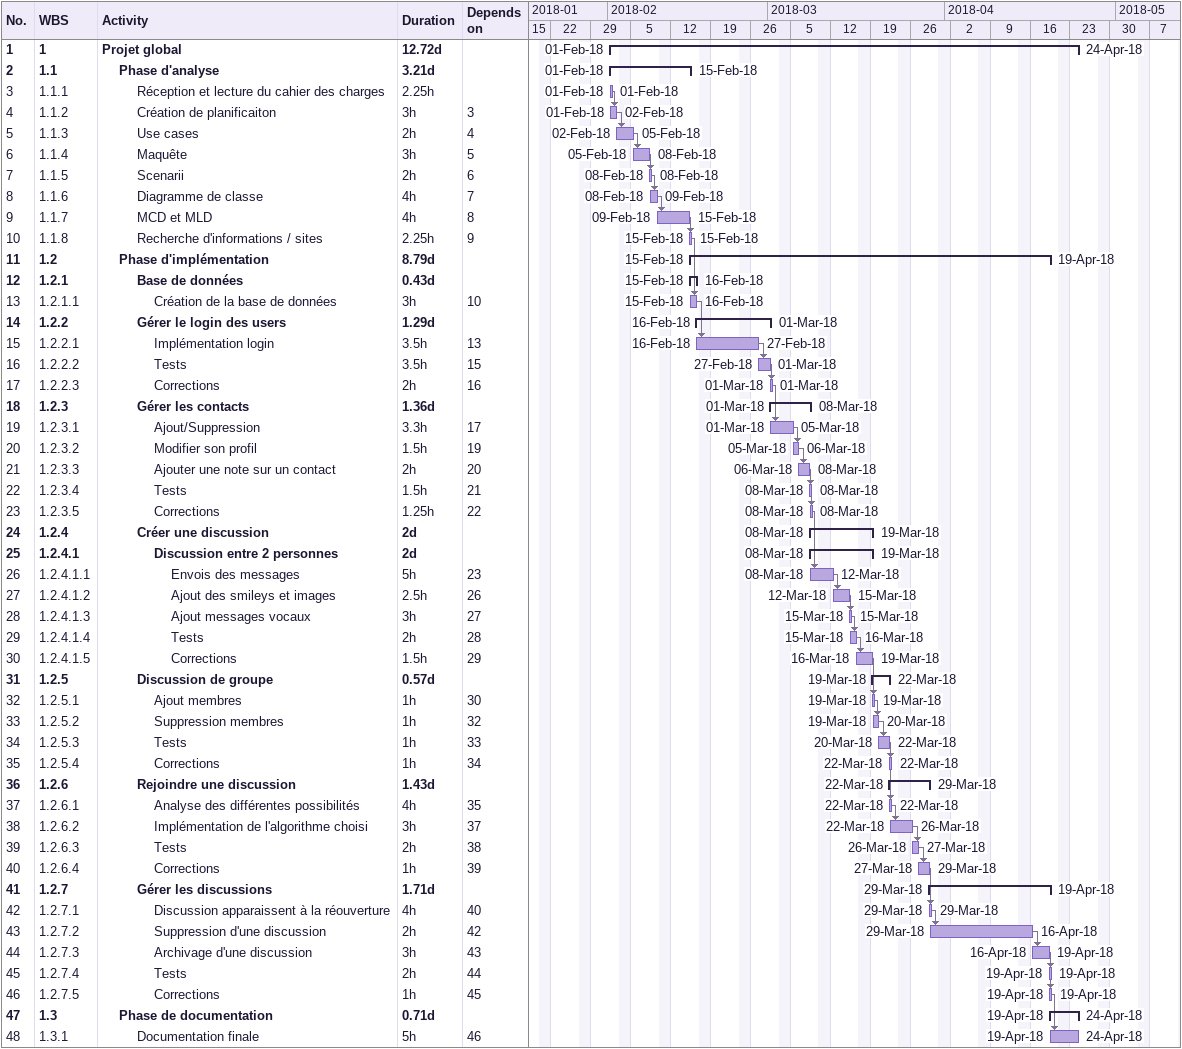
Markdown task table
| ID | WBS | Task | Duration | Start | Finish | Predecessors |
|---|---|---|---|---|---|---|
| 1 | 1 | **Projet global** | 12.72d | 2018-02-01 | 2018-04-24 |  |
| 2 | 1.1 | **Phase d'analyse** | 3.21d | 2018-02-01 | 2018-02-15 |  |
| 3 | 1.1.1 | Réception et lecture du cahier des charges | 2.25h | 2018-02-01 | 2018-02-01 |  |
| 4 | 1.1.2 | Création de planificaiton | 3h | 2018-02-01 | 2018-02-02 | 3 |
| 5 | 1.1.3 | Use cases | 2h | 2018-02-02 | 2018-02-05 | 4 |
| 6 | 1.1.4 | Maquête | 3h | 2018-02-05 | 2018-02-08 | 5 |
| 7 | 1.1.5 | Scenarii | 2h | 2018-02-08 | 2018-02-08 | 6 |
| 8 | 1.1.6 | Diagramme de classe | 4h | 2018-02-08 | 2018-02-09 | 7 |
| 9 | 1.1.7 | MCD et MLD | 4h | 2018-02-09 | 2018-02-15 | 8 |
| 10 | 1.1.8 | Recherche d'informations / sites | 2.25h | 2018-02-15 | 2018-02-15 | 9 |
| 11 | 1.2 | **Phase d'implémentation** | 8.79d | 2018-02-15 | 2018-04-19 |  |
| 12 | 1.2.1 | **Base de données** | 0.43d | 2018-02-15 | 2018-02-16 |  |
| 13 | 1.2.1.1 | Création de la base de données | 3h | 2018-02-15 | 2018-02-16 | 10 |
| 14 | 1.2.2 | **Gérer le login des users** | 1.29d | 2018-02-16 | 2018-03-01 |  |
| 15 | 1.2.2.1 | Implémentation login | 3.5h | 2018-02-16 | 2018-02-27 | 13 |
| 16 | 1.2.2.2 | Tests | 3.5h | 2018-02-27 | 2018-03-01 | 15 |
| 17 | 1.2.2.3 | Corrections | 2h | 2018-03-01 | 2018-03-01 | 16 |
| 18 | 1.2.3 | **Gérer les contacts** | 1.36d | 2018-03-01 | 2018-03-08 |  |
| 19 | 1.2.3.1 | Ajout/Suppression | 3.3h | 2018-03-01 | 2018-03-05 | 17 |
| 20 | 1.2.3.2 | Modifier son profil | 1.5h | 2018-03-05 | 2018-03-06 | 19 |
| 21 | 1.2.3.3 | Ajouter une note sur un contact | 2h | 2018-03-06 | 2018-03-08 | 20 |
| 22 | 1.2.3.4 | Tests | 1.5h | 2018-03-08 | 2018-03-08 | 21 |
| 23 | 1.2.3.5 | Corrections | 1.25h | 2018-03-08 | 2018-03-08 | 22 |
| 24 | 1.2.4 | **Créer une discussion** | 2d | 2018-03-08 | 2018-03-19 |  |
| 25 | 1.2.4.1 | **Discussion entre 2 personnes** | 2d | 2018-03-08 | 2018-03-19 |  |
| 26 | 1.2.4.1.1 | Envois des messages | 5h | 2018-03-08 | 2018-03-12 | 23 |
| 27 | 1.2.4.1.2 | Ajout des smileys et images | 2.5h | 2018-03-12 | 2018-03-15 | 26 |
| 28 | 1.2.4.1.3 | Ajout messages vocaux | 3h | 2018-03-15 | 2018-03-15 | 27 |
| 29 | 1.2.4.1.4 | Tests | 2h | 2018-03-15 | 2018-03-16 | 28 |
| 30 | 1.2.4.1.5 | Corrections | 1.5h | 2018-03-16 | 2018-03-19 | 29 |
| 31 | 1.2.5 | **Discussion de groupe** | 0.57d | 2018-03-19 | 2018-03-22 |  |
| 32 | 1.2.5.1 | Ajout membres | 1h | 2018-03-19 | 2018-03-19 | 30 |
| 33 | 1.2.5.2 | Suppression membres | 1h | 2018-03-19 | 2018-03-20 | 32 |
| 34 | 1.2.5.3 | Tests | 1h | 2018-03-20 | 2018-03-22 | 33 |
| 35 | 1.2.5.4 | Corrections | 1h | 2018-03-22 | 2018-03-22 | 34 |
| 36 | 1.2.6 | **Rejoindre une discussion** | 1.43d | 2018-03-22 | 2018-03-29 |  |
| 37 | 1.2.6.1 | Analyse des différentes possibilités | 4h | 2018-03-22 | 2018-03-22 | 35 |
| 38 | 1.2.6.2 | Implémentation de l'algorithme choisi | 3h | 2018-03-22 | 2018-03-26 | 37 |
| 39 | 1.2.6.3 | Tests | 2h | 2018-03-26 | 2018-03-27 | 38 |
| 40 | 1.2.6.4 | Corrections | 1h | 2018-03-27 | 2018-03-29 | 39 |
| 41 | 1.2.7 | **Gérer les discussions** | 1.71d | 2018-03-29 | 2018-04-19 |  |
| 42 | 1.2.7.1 | Discussion apparaissent à la réouverture | 4h | 2018-03-29 | 2018-03-29 | 40 |
| 43 | 1.2.7.2 | Suppression d'une discussion | 2h | 2018-03-29 | 2018-04-16 | 42 |
| 44 | 1.2.7.3 | Archivage d'une discussion | 3h | 2018-04-16 | 2018-04-19 | 43 |
| 45 | 1.2.7.4 | Tests | 2h | 2018-04-19 | 2018-04-19 | 44 |
| 46 | 1.2.7.5 | Corrections | 1h | 2018-04-19 | 2018-04-19 | 45 |
| 47 | 1.3 | **Phase de documentation** | 0.71d | 2018-04-19 | 2018-04-24 |  |
| 48 | 1.3.1 | Documentation finale | 5h | 2018-04-19 | 2018-04-24 | 46 |
